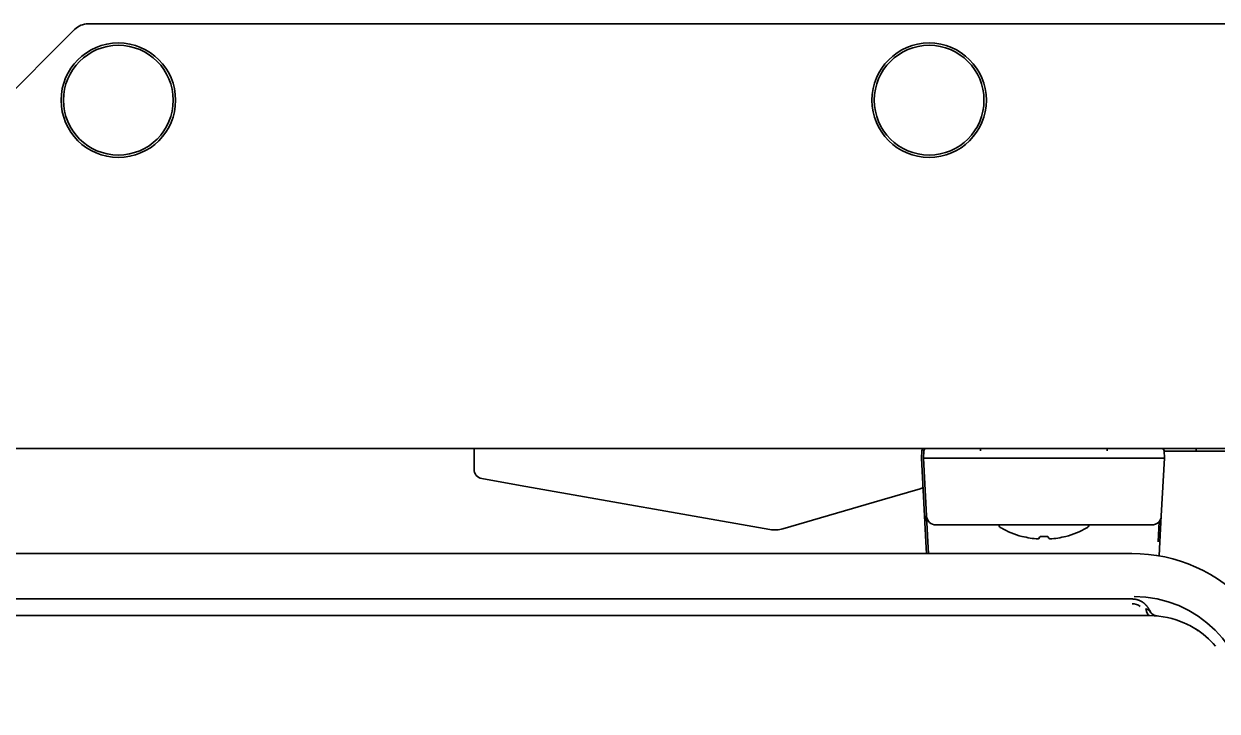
# Model space of a CAD drawing. Header units: inches. Extents: x 786 to 5593, y 691 to 5024.
# Drawn here: x 4066.8 to 4191.9, y 4882.2 to 4954.2 of the extents above; entities that cross this region are included whole.
import ezdxf

# ---------------------------------------------------------------- set-up
doc = ezdxf.new("R2010")
doc.units = ezdxf.units.IN
doc.layers.add('1', color=7, linetype='Continuous', true_color=0xffffff)
doc.layers.add('4', color=7, linetype='Continuous', true_color=0xffffff)

msp = doc.modelspace()

# ---------------------------------------------------------------- linework, layer by layer
at = {"layer": '1', "color": 7, "linetype": 'Continuous', "lineweight": 35}
for p, q in [((4073.57, 4954.18), (4202.24, 4954.18)), ((4058.4, 4939.84), (4072.15, 4953.59)), ((4194.03, 4909.68), (4058.15, 4909.68)), ((4114.03, 4907.52), (4114.03, 4909.68)), ((4160.95, 4908.68), (4160.98, 4909.43)), ((4161.15, 4908.68), (4161.18, 4909.43)), ((4167.14, 4909.43), (4167.14, 4909.68)), ((4186.37, 4909.43), (4186.4, 4908.68)), ((4186.37, 4909.4), (4189.17, 4909.4)), ((4189.17, 4909.4), (4194.14, 4909.4)), ((4189.72, 4909.4), (4189.72, 4909.68)), ((4161.27, 4902.62), (4160.95, 4908.68)), ((4161.47, 4902.62), (4161.15, 4908.68)), ((4180.41, 4908.68), (4167.14, 4908.68)), ((4186.4, 4908.68), (4186.08, 4902.62)), ((4118.85, 4905.83), (4114.85, 4906.53)), ((4145.05, 4901.21), (4118.85, 4905.83)), ((4160.8, 4905.47), (4156.8, 4904.3)), ((4156.8, 4904.3), (4146.41, 4901.28)), ((4161.41, 4899.91), (4161.27, 4902.62)), ((4161.61, 4899.91), (4161.47, 4902.62)), ((4186.08, 4902.62), (4185.94, 4899.91)), ((4167.46, 4901.68), (4162.47, 4901.68)), ((4180.09, 4901.68), (4167.46, 4901.68)), ((4185.08, 4901.68), (4180.09, 4901.68)), ((4185.85, 4902.03), (4185.74, 4899.91)), ((4173.18, 4900.22), (4173.18, 4900.22)), ((4174.38, 4900.22), (4174.38, 4900.22)), ((4176.07, 4900.48), (4176.07, 4900.47)), ((4161.47, 4898.69), (4161.41, 4899.91)), ((4161.68, 4898.69), (4161.61, 4899.91)), ((4185.94, 4899.91), (4185.86, 4898.43))]:
    msp.add_line(p, q, dxfattribs=at)
for centre, radius in [((4076.74, 4946.18), 6), ((4076.74, 4946.18), 5.75), ((4161.74, 4946.18), 6), ((4161.74, 4946.18), 5.75)]:
    msp.add_circle(centre, radius, dxfattribs=at)
for centre, radius, start, end in [((4073.57, 4952.18), 2, 90, 135), ((4115.03, 4907.52), 1, 180, 260), ((4160.52, 4906.43), 1, 286.2135, 305.888), ((4162.27, 4902.68), 1, 183, 220.0403), ((4162.47, 4902.68), 1, 183, 270), ((4185.08, 4902.68), 1, 270, 357), ((4145.57, 4904.16), 3, 260, 286.2135), ((4169.52, 4901.8), 0.5, 194.6023, 240.3206), ((4173.77, 4909.26), 9.08, 240.3206, 255.3324), ((4173.77, 4909.26), 9.08, 284.6676, 299.6794), ((4178.02, 4901.8), 0.5, 299.6794, 345.3977)]:
    msp.add_arc(centre, radius, start, end, dxfattribs=at)
for centre, major_axis, ratio, start_param, end_param in [((4161.23, 4909.43), (0, 0.25), 1, 0, 1.53589), ((4161.43, 4909.43), (0, 0.25), 1, 0, 1.53589), ((4180.41, 4909.43), (0, -0.25), 0.000017, 1.605703, 3.141593), ((4186.12, 4909.43), (-0.25, 0), 1, 3.176499, 4.712389), ((4171.47, 4909.26), (0, -8.79), 0.001207, 6.237649, 6.328721), ((4173.7, 4909.26), (0, -9.06), 0.993009, 6.033606, 6.225112), ((4173.11, 4909.26), (0, -9.06), 0.115642, 0.058074, 0.249579), ((4173.11, 4909.26), (0, -9.06), 0.11804, 0.058074, 0.249579), ((4173.77, 4909.26), (0, -8.79), 0.999999, 6.237649, 6.328721), ((4173.78, 4909.26), (0, 8.79), 0.999999, 3.14129, 3.187129), ((4174.44, 4909.26), (0, 9.06), 0.11804, 2.892014, 3.083519), ((4173.85, 4909.26), (0, 9.06), 0.993291, 3.199666, 3.391172), ((4173.85, 4909.26), (0, 9.06), 0.993009, 3.199666, 3.391172)]:
    msp.add_ellipse(centre, major_axis=major_axis, ratio=ratio, start_param=start_param, end_param=end_param, dxfattribs=at)
for points, knots in [([(4167.14, 4908.68), (4166.95, 4908.68), (4166.75, 4908.67), (4166.36, 4908.67), (4166.17, 4908.67), (4165.78, 4908.67), (4165.59, 4908.67), (4165.36, 4908.67), (4165.31, 4908.67), (4165.22, 4908.68), (4165.17, 4908.68), (4165.03, 4908.68), (4164.94, 4908.68), (4164.67, 4908.68), (4164.49, 4908.68), (4164.15, 4908.67), (4163.98, 4908.67), (4163.73, 4908.67), (4163.65, 4908.67), (4163.54, 4908.67), (4163.5, 4908.67), (4163.42, 4908.67), (4163.38, 4908.67), (4163.19, 4908.68), (4163.04, 4908.68), (4162.77, 4908.68), (4162.5, 4908.67), (4162.27, 4908.67), (4162.13, 4908.67), (4162.11, 4908.67), (4162.05, 4908.67), (4162.03, 4908.67), (4161.95, 4908.67), (4161.9, 4908.67), (4161.77, 4908.68), (4161.68, 4908.68), (4161.53, 4908.68), (4161.47, 4908.68), (4161.38, 4908.67), (4161.36, 4908.67), (4161.31, 4908.67), (4161.29, 4908.67), (4161.23, 4908.67), (4161.2, 4908.67), (4161.16, 4908.67), (4161.15, 4908.68), (4161.15, 4908.68)], [0, 0, 0, 0, 0.062581, 0.062581, 0.125162, 0.125162, 0.187743, 0.187743, 0.203388, 0.203388, 0.219033, 0.219033, 0.250323, 0.250323, 0.312904, 0.312904, 0.375485, 0.375485, 0.406775, 0.406775, 0.422421, 0.422421, 0.438066, 0.438066, 0.500647, 0.500647, 0.563228, 0.625808, 0.625808, 0.641454, 0.641454, 0.657099, 0.657099, 0.688389, 0.688389, 0.75097, 0.75097, 0.813551, 0.813551, 0.844841, 0.844841, 0.876132, 0.876132, 0.938713, 0.938713, 1, 1, 1, 1]), ([(4186.4, 4908.68), (4186.4, 4908.68), (4186.39, 4908.67), (4186.35, 4908.67), (4186.32, 4908.67), (4186.24, 4908.67), (4186.2, 4908.67), (4186.13, 4908.67), (4186.11, 4908.67), (4186.08, 4908.68), (4186.06, 4908.68), (4186.01, 4908.68), (4185.98, 4908.68), (4185.87, 4908.68), (4185.78, 4908.68), (4185.6, 4908.67), (4185.5, 4908.67), (4185.33, 4908.67), (4185.28, 4908.67), (4185.19, 4908.67), (4185.16, 4908.67), (4185.1, 4908.67), (4185.07, 4908.67), (4184.91, 4908.68), (4184.78, 4908.68), (4184.5, 4908.68), (4184.21, 4908.67), (4183.9, 4908.67), (4183.69, 4908.67), (4183.65, 4908.67), (4183.57, 4908.67), (4183.53, 4908.67), (4183.4, 4908.67), (4183.31, 4908.67), (4183.06, 4908.68), (4182.88, 4908.68), (4182.52, 4908.68), (4182.33, 4908.68), (4182.05, 4908.67), (4181.96, 4908.67), (4181.77, 4908.67), (4181.67, 4908.67), (4181.38, 4908.67), (4181.18, 4908.67), (4180.8, 4908.67), (4180.6, 4908.68), (4180.41, 4908.68)], [0, 0, 0, 0, 0.061226, 0.061226, 0.123811, 0.123811, 0.186396, 0.186396, 0.202042, 0.202042, 0.217689, 0.217689, 0.248981, 0.248981, 0.311566, 0.311566, 0.374151, 0.374151, 0.405443, 0.405443, 0.42109, 0.42109, 0.436736, 0.436736, 0.499321, 0.499321, 0.561906, 0.62449, 0.62449, 0.640137, 0.640137, 0.655783, 0.655783, 0.687075, 0.687075, 0.74966, 0.74966, 0.812245, 0.812245, 0.843538, 0.843538, 0.87483, 0.87483, 0.937415, 0.937415, 1, 1, 1, 1])]:
    msp.add_open_spline(points, degree=3, knots=knots, dxfattribs=at)
at = {"layer": '4', "color": 7, "linetype": 'Continuous', "lineweight": 35}
for p, q in [((4182.99, 4898.69), (3859.9, 4898.69)), ((3468.47, 4893.93), (4183.01, 4893.93)), ((3468.47, 4893.93), (4183.01, 4893.93)), ((4184.87, 4892.18), (3466.61, 4892.18)), ((4184.87, 4892.18), (3466.61, 4892.18)), ((4189.59, 4890.84), (4189.59, 4890.84)), ((4189.59, 4890.84), (4189.59, 4890.84))]:
    msp.add_line(p, q, dxfattribs=at)
for centre, radius, start, end in [((4182.99, 4882.18), 16.51, 42.0972, 90), ((4183.24, 4882.18), 11.99, 0, 90), ((4185.75, 4893.14, 0), 1, 203.8148, 264.9172), ((4185.75, 4893.14, 0), 1, 203.8148, 264.9172)]:
    msp.add_arc(centre, radius, start, end, dxfattribs=at)
for centre, major_axis, ratio, start_param, end_param in [((4183.01, 4891.93), (1.5, 0), 0.999848, 0.954515, 1.570825), ((4183.01, 4891.93), (1.5, 0), 0.999848, 0.954515, 1.570825), ((4184.87, 4893.18), (0, -1), 0.423885, 4.999104, 6.283186), ((4184.87, 4893.18), (0, -1), 0.423885, 4.999104, 6.283186), ((4185.75, 4893.14), (0.39, -0.921), 0.999999, 4.726879, 5.111753), ((4185.75, 4893.14), (0.39, -0.921), 0.999999, 4.726882, 5.111755), ((4184.87, 4883.18), (-7.86, -4.39), 1, 3.331446, 3.650679)]:
    msp.add_ellipse(centre, major_axis=major_axis, ratio=ratio, start_param=start_param, end_param=end_param, dxfattribs=at)
for points, knots in [([(4183.01, 4893.93), (4183.01, 4893.93), (4183.03, 4893.93), (4183.05, 4893.93), (4183.07, 4893.93), (4183.09, 4893.92), (4183.11, 4893.92), (4183.13, 4893.92), (4183.15, 4893.92), (4183.18, 4893.92), (4183.2, 4893.92), (4183.22, 4893.91), (4183.24, 4893.91), (4183.26, 4893.91), (4183.28, 4893.91), (4183.3, 4893.9), (4183.33, 4893.9), (4183.35, 4893.9), (4183.37, 4893.89), (4183.39, 4893.89), (4183.41, 4893.88), (4183.43, 4893.88), (4183.46, 4893.87), (4183.48, 4893.87), (4183.5, 4893.86), (4183.52, 4893.86), (4183.54, 4893.85), (4183.57, 4893.85), (4183.59, 4893.84), (4183.61, 4893.83), (4183.63, 4893.83), (4183.65, 4893.82), (4183.67, 4893.81), (4183.7, 4893.8), (4183.72, 4893.8), (4183.74, 4893.79), (4183.76, 4893.78), (4183.78, 4893.77), (4183.8, 4893.76), (4183.82, 4893.75), (4183.85, 4893.74), (4183.87, 4893.73), (4183.89, 4893.72), (4183.91, 4893.71), (4183.93, 4893.7), (4183.95, 4893.69), (4183.97, 4893.68), (4183.99, 4893.67), (4184.01, 4893.65), (4184.04, 4893.64), (4184.06, 4893.63), (4184.08, 4893.62), (4184.1, 4893.6), (4184.12, 4893.59), (4184.14, 4893.58), (4184.16, 4893.56), (4184.18, 4893.55), (4184.2, 4893.53), (4184.22, 4893.52), (4184.24, 4893.5), (4184.26, 4893.49), (4184.27, 4893.47), (4184.29, 4893.46), (4184.31, 4893.44), (4184.33, 4893.42), (4184.35, 4893.41), (4184.37, 4893.39), (4184.39, 4893.37), (4184.41, 4893.35), (4184.42, 4893.34), (4184.44, 4893.32), (4184.46, 4893.3), (4184.48, 4893.28), (4184.49, 4893.26), (4184.51, 4893.24), (4184.53, 4893.22), (4184.54, 4893.2), (4184.56, 4893.18), (4184.58, 4893.16), (4184.59, 4893.14), (4184.61, 4893.12), (4184.62, 4893.1), (4184.64, 4893.08), (4184.65, 4893.06), (4184.67, 4893.04), (4184.68, 4893.02), (4184.7, 4892.99), (4184.71, 4892.97), (4184.72, 4892.95), (4184.74, 4892.93), (4184.75, 4892.9), (4184.76, 4892.88), (4184.78, 4892.85), (4184.79, 4892.83), (4184.8, 4892.81), (4184.81, 4892.78), (4184.82, 4892.76), (4184.83, 4892.74), (4184.84, 4892.73)], [0, 0, 0, 0, 0.009096, 0.018219, 0.02737, 0.036549, 0.045756, 0.054991, 0.064253, 0.073544, 0.082862, 0.092208, 0.101581, 0.110983, 0.120412, 0.129869, 0.139354, 0.148867, 0.158408, 0.167976, 0.177572, 0.187196, 0.196848, 0.206527, 0.216235, 0.22597, 0.235733, 0.245524, 0.255343, 0.265189, 0.275063, 0.284965, 0.294895, 0.304853, 0.314838, 0.324852, 0.334893, 0.344962, 0.355059, 0.365183, 0.375335, 0.385516, 0.395724, 0.40596, 0.416223, 0.426515, 0.436834, 0.447181, 0.457556, 0.467958, 0.478389, 0.488847, 0.499333, 0.509847, 0.520389, 0.530959, 0.541556, 0.552181, 0.562834, 0.573515, 0.584224, 0.59496, 0.605725, 0.616517, 0.627337, 0.638185, 0.64906, 0.659963, 0.670895, 0.681854, 0.69284, 0.703855, 0.714898, 0.725968, 0.737066, 0.748192, 0.759346, 0.770527, 0.781736, 0.792974, 0.804239, 0.815532, 0.826852, 0.838201, 0.849577, 0.860981, 0.872413, 0.883873, 0.89536, 0.906876, 0.918419, 0.92999, 0.941589, 0.953215, 0.96487, 0.976552, 0.988262, 1, 1, 1, 1]), ([(4183.01, 4893.93), (4183.01, 4893.93), (4183.03, 4893.93), (4183.05, 4893.93), (4183.07, 4893.93), (4183.09, 4893.92), (4183.11, 4893.92), (4183.13, 4893.92), (4183.15, 4893.92), (4183.18, 4893.92), (4183.2, 4893.92), (4183.22, 4893.91), (4183.24, 4893.91), (4183.26, 4893.91), (4183.28, 4893.91), (4183.3, 4893.9), (4183.33, 4893.9), (4183.35, 4893.9), (4183.37, 4893.89), (4183.39, 4893.89), (4183.41, 4893.88), (4183.43, 4893.88), (4183.46, 4893.87), (4183.48, 4893.87), (4183.5, 4893.86), (4183.52, 4893.86), (4183.54, 4893.85), (4183.57, 4893.85), (4183.59, 4893.84), (4183.61, 4893.83), (4183.63, 4893.83), (4183.65, 4893.82), (4183.67, 4893.81), (4183.7, 4893.8), (4183.72, 4893.8), (4183.74, 4893.79), (4183.76, 4893.78), (4183.78, 4893.77), (4183.8, 4893.76), (4183.82, 4893.75), (4183.85, 4893.74), (4183.87, 4893.73), (4183.89, 4893.72), (4183.91, 4893.71), (4183.93, 4893.7), (4183.95, 4893.69), (4183.97, 4893.68), (4183.99, 4893.67), (4184.01, 4893.65), (4184.04, 4893.64), (4184.06, 4893.63), (4184.08, 4893.62), (4184.1, 4893.6), (4184.12, 4893.59), (4184.14, 4893.58), (4184.16, 4893.56), (4184.18, 4893.55), (4184.2, 4893.53), (4184.22, 4893.52), (4184.24, 4893.5), (4184.26, 4893.49), (4184.27, 4893.47), (4184.29, 4893.46), (4184.31, 4893.44), (4184.33, 4893.42), (4184.35, 4893.41), (4184.37, 4893.39), (4184.39, 4893.37), (4184.41, 4893.35), (4184.42, 4893.34), (4184.44, 4893.32), (4184.46, 4893.3), (4184.48, 4893.28), (4184.49, 4893.26), (4184.51, 4893.24), (4184.53, 4893.22), (4184.54, 4893.2), (4184.56, 4893.18), (4184.58, 4893.16), (4184.59, 4893.14), (4184.61, 4893.12), (4184.62, 4893.1), (4184.64, 4893.08), (4184.65, 4893.06), (4184.67, 4893.04), (4184.68, 4893.02), (4184.7, 4892.99), (4184.71, 4892.97), (4184.72, 4892.95), (4184.74, 4892.93), (4184.75, 4892.9), (4184.76, 4892.88), (4184.78, 4892.85), (4184.79, 4892.83), (4184.8, 4892.81), (4184.81, 4892.78), (4184.82, 4892.76), (4184.83, 4892.74), (4184.84, 4892.73)], [0, 0, 0, 0, 0.009096, 0.018219, 0.02737, 0.036549, 0.045756, 0.054991, 0.064253, 0.073544, 0.082862, 0.092208, 0.101581, 0.110983, 0.120412, 0.129869, 0.139354, 0.148867, 0.158408, 0.167976, 0.177572, 0.187196, 0.196848, 0.206527, 0.216235, 0.22597, 0.235733, 0.245524, 0.255343, 0.265189, 0.275063, 0.284965, 0.294895, 0.304853, 0.314838, 0.324852, 0.334893, 0.344962, 0.355059, 0.365183, 0.375335, 0.385516, 0.395724, 0.40596, 0.416223, 0.426515, 0.436834, 0.447181, 0.457556, 0.467958, 0.478389, 0.488847, 0.499333, 0.509847, 0.520389, 0.530959, 0.541556, 0.552181, 0.562834, 0.573515, 0.584224, 0.59496, 0.605725, 0.616517, 0.627337, 0.638185, 0.64906, 0.659963, 0.670895, 0.681854, 0.69284, 0.703855, 0.714898, 0.725968, 0.737066, 0.748192, 0.759346, 0.770527, 0.781736, 0.792974, 0.804239, 0.815532, 0.826852, 0.838201, 0.849577, 0.860981, 0.872413, 0.883873, 0.89536, 0.906876, 0.918419, 0.92999, 0.941589, 0.953215, 0.96487, 0.976552, 0.988262, 1, 1, 1, 1]), ([(4184.46, 4892.89), (4184.47, 4892.89), (4184.48, 4892.89), (4184.49, 4892.88), (4184.5, 4892.87), (4184.52, 4892.87), (4184.53, 4892.86), (4184.54, 4892.86), (4184.56, 4892.85), (4184.57, 4892.85), (4184.58, 4892.84), (4184.6, 4892.83), (4184.61, 4892.83), (4184.62, 4892.82), (4184.63, 4892.82), (4184.64, 4892.81), (4184.66, 4892.81), (4184.67, 4892.8), (4184.68, 4892.8), (4184.69, 4892.79), (4184.7, 4892.79), (4184.71, 4892.79), (4184.72, 4892.78), (4184.73, 4892.78), (4184.74, 4892.77), (4184.76, 4892.76), (4184.78, 4892.76), (4184.8, 4892.75), (4184.81, 4892.74), (4184.82, 4892.74), (4184.82, 4892.74), (4184.83, 4892.74), (4184.83, 4892.74), (4184.83, 4892.73), (4184.83, 4892.73), (4184.84, 4892.73), (4184.84, 4892.73), (4184.84, 4892.73)], [0, 0, 0, 0, 0.025867, 0.051547, 0.07704, 0.102346, 0.127465, 0.152398, 0.177144, 0.201703, 0.226076, 0.250263, 0.274262, 0.298076, 0.321703, 0.345145, 0.368401, 0.391472, 0.414358, 0.437059, 0.459578, 0.481914, 0.504069, 0.526043, 0.547839, 0.607704, 0.666274, 0.723622, 0.779839, 0.807576, 0.835263, 0.862911, 0.89053, 0.918131, 0.945726, 0.973326, 1, 1, 1, 1]), ([(4184.46, 4892.89), (4184.47, 4892.89), (4184.48, 4892.89), (4184.49, 4892.88), (4184.5, 4892.87), (4184.52, 4892.87), (4184.53, 4892.86), (4184.54, 4892.86), (4184.56, 4892.85), (4184.57, 4892.85), (4184.58, 4892.84), (4184.6, 4892.83), (4184.61, 4892.83), (4184.62, 4892.82), (4184.63, 4892.82), (4184.64, 4892.81), (4184.66, 4892.81), (4184.67, 4892.8), (4184.68, 4892.8), (4184.69, 4892.79), (4184.7, 4892.79), (4184.71, 4892.79), (4184.72, 4892.78), (4184.73, 4892.78), (4184.74, 4892.77), (4184.76, 4892.76), (4184.78, 4892.76), (4184.8, 4892.75), (4184.81, 4892.74), (4184.82, 4892.74), (4184.82, 4892.74), (4184.83, 4892.74), (4184.83, 4892.74), (4184.83, 4892.73), (4184.83, 4892.73), (4184.84, 4892.73), (4184.84, 4892.73), (4184.84, 4892.73)], [0, 0, 0, 0, 0.025867, 0.051547, 0.07704, 0.102346, 0.127465, 0.152398, 0.177144, 0.201703, 0.226076, 0.250263, 0.274262, 0.298076, 0.321703, 0.345145, 0.368401, 0.391472, 0.414358, 0.437059, 0.459578, 0.481914, 0.504069, 0.526043, 0.547839, 0.607704, 0.666274, 0.723622, 0.779839, 0.807576, 0.835263, 0.862911, 0.89053, 0.918131, 0.945726, 0.973326, 1, 1, 1, 1]), ([(4185.43, 4892.19), (4185.37, 4892.21), (4185.24, 4892.27), (4185.06, 4892.39), (4184.91, 4892.56), (4184.84, 4892.68), (4184.81, 4892.74)], [0, 0, 0, 0, 0.255677, 0.509131, 0.758057, 1, 1, 1, 1]), ([(4185.43, 4892.19), (4185.37, 4892.21), (4185.24, 4892.27), (4185.06, 4892.39), (4184.91, 4892.56), (4184.84, 4892.68), (4184.81, 4892.74)], [0, 0, 0, 0, 0.255677, 0.509131, 0.758057, 1, 1, 1, 1]), ([(4189.95, 4890.6), (4189.5, 4890.91), (4187.92, 4891.79), (4186.12, 4892.18), (4184.87, 4892.18)], [0, 0, 0, 0, 0.306363, 1, 1, 1, 1]), ([(4189.95, 4890.6), (4189.5, 4890.91), (4187.92, 4891.79), (4186.12, 4892.18), (4184.87, 4892.18)], [0, 0, 0, 0, 0.306363, 1, 1, 1, 1])]:
    msp.add_open_spline(points, degree=3, knots=knots, dxfattribs=at)
msp.add_open_spline([(4184.84, 4892.73), (4184.84, 4892.73)], degree=1, dxfattribs=at)
msp.add_open_spline([(4184.84, 4892.73), (4184.84, 4892.73)], degree=1, dxfattribs=at)

doc.saveas('drawing.dxf')
